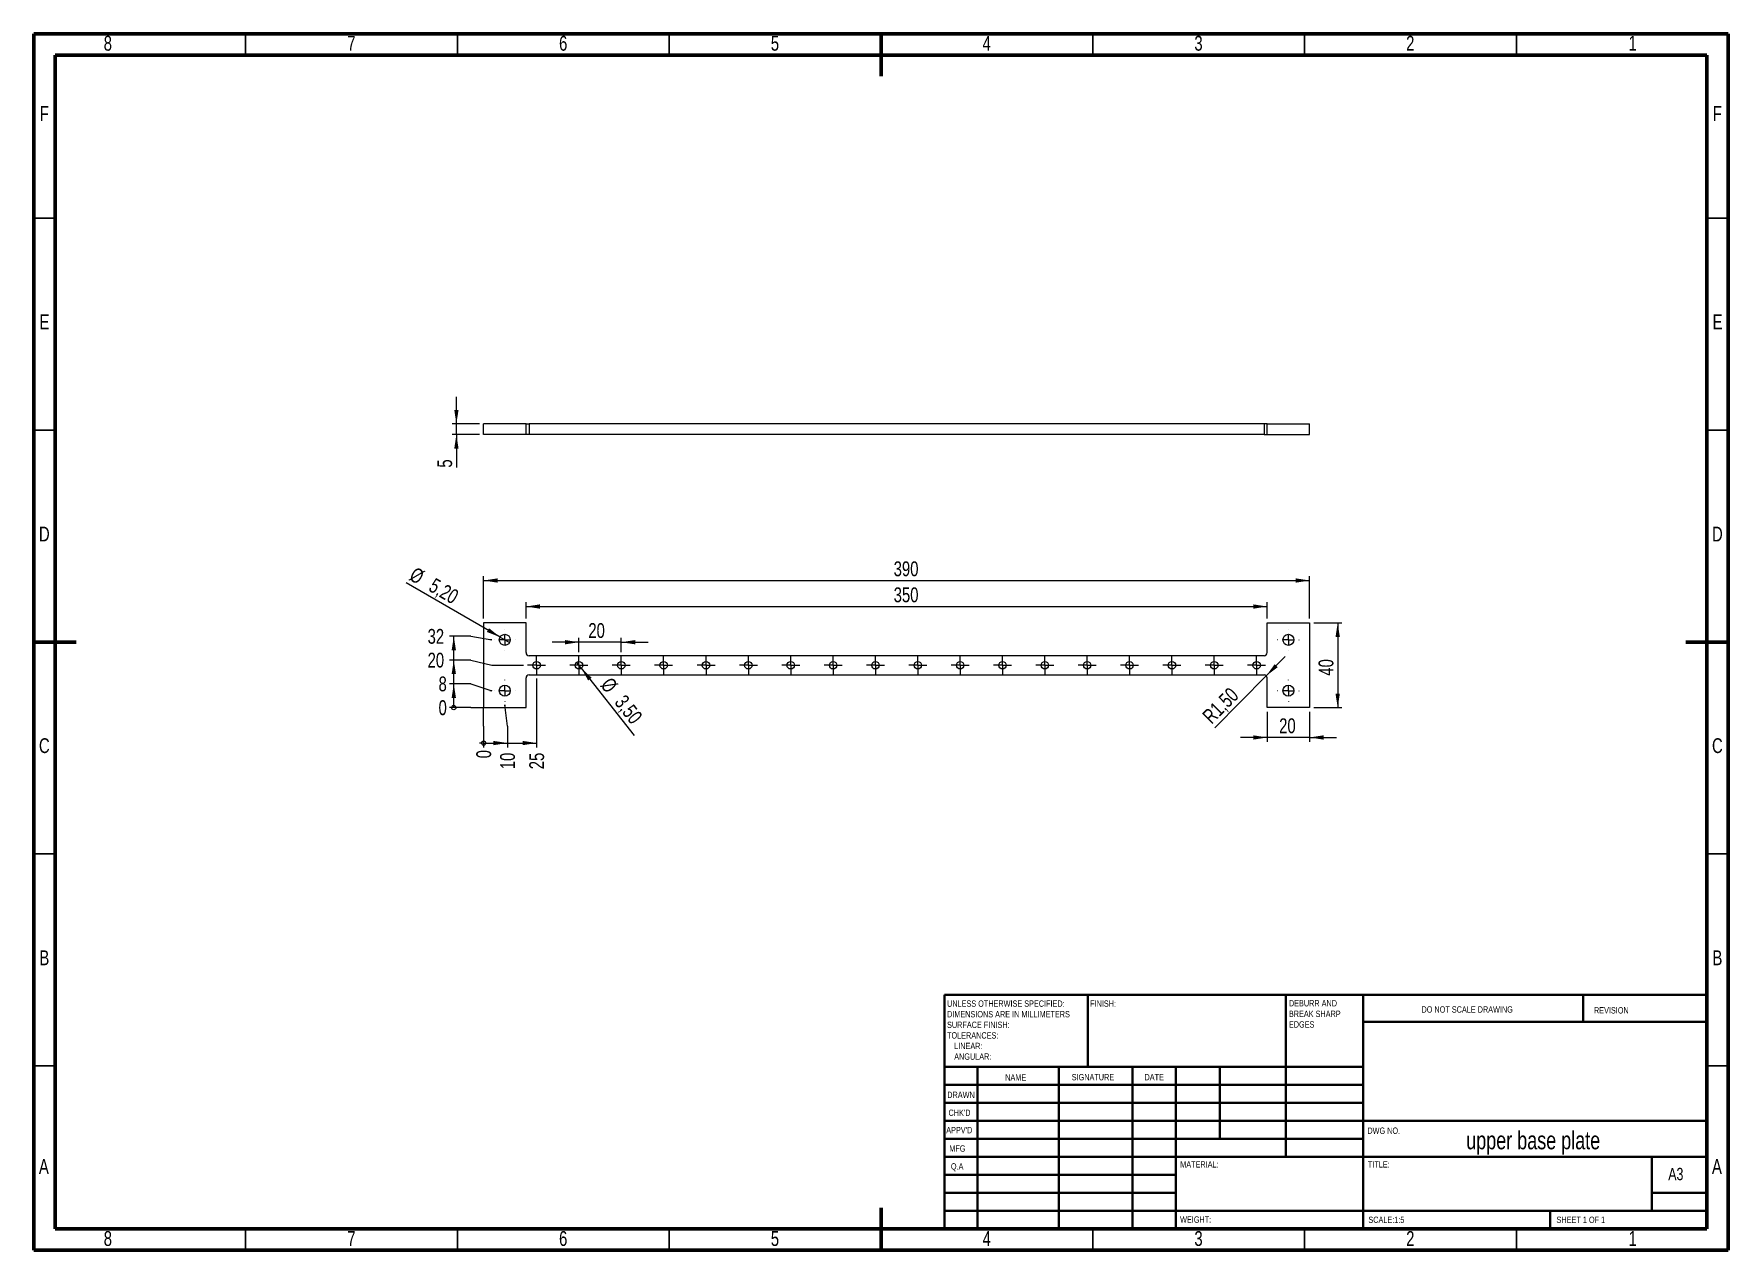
# Model space of a CAD drawing. Header units: millimetres. Extents: x 15 to 415, y 5 to 292.
import ezdxf

# ---------------------------------------------------------------- set-up
doc = ezdxf.new("R2010")
doc.units = ezdxf.units.MM
doc.styles.add('SLDTEXTSTYLE0', font='TXT', dxfattribs={"width": 0.75})
doc.styles.add('SLDTEXTSTYLE1', font='TXT', dxfattribs={"width": 0.686449})
doc.styles.add('SLDTEXTSTYLE2', font='TXT', dxfattribs={"width": 0.6875})
doc.dimstyles.new('SLDDIMSTYLE0', dxfattribs={"dimtxt": 3.5, "dimasz": 0.338667, "dimexe": 0, "dimexo": 0.0625, "dimgap": 0.875, "dimtad": 0, "dimtih": 1, "dimtoh": 1, "dimdec": 0, "dimlfac": 2, "dimrnd": 1e-09, "dimdsep": 46, "dimtxsty": 'SLDTEXTSTYLE0', "dimblk1": 'ORIGIN', "dimblk2": 'ORIGIN', "dimsah": 1, "dimcen": 0.09, "dimadec": 0, "dimazin": 2, "dimtfac": 1, "dimtdec": 0, "dimtofl": 0, "dimtmove": 0, "dimatfit": 3, "dimldrblk": 'ORIGIN', "dimfxl": 1, "dimfrac": 2, "dimtolj": 1, "dimtzin": 12, "dimarcsym": 0})
doc.dimstyles.new('SLDDIMSTYLE1', dxfattribs={"dimtxt": 3.5, "dimasz": 3.302, "dimexe": 0, "dimexo": 0.0625, "dimgap": 0.875, "dimtad": 0, "dimtih": 1, "dimtoh": 1, "dimlfac": 2, "dimrnd": 1e-09, "dimzin": 12, "dimdsep": 46, "dimtxsty": 'SLDTEXTSTYLE0', "dimsah": 1, "dimcen": 0.09, "dimadec": 0, "dimazin": 3, "dimtfac": 1, "dimtofl": 0, "dimtmove": 0, "dimatfit": 3, "dimfxl": 1, "dimfrac": 2, "dimtolj": 1, "dimtzin": 12, "dimarcsym": 0})
doc.dimstyles.new('SLDDIMSTYLE2', dxfattribs={"dimtxt": 3.5, "dimasz": 3.302, "dimexe": 0, "dimexo": 0.0625, "dimgap": 0.875, "dimtad": 1, "dimlfac": 2, "dimrnd": 1e-09, "dimzin": 12, "dimdsep": 46, "dimtxsty": 'SLDTEXTSTYLE0', "dimsah": 1, "dimcen": 0.09, "dimadec": 0, "dimazin": 3, "dimtfac": 1, "dimtofl": 0, "dimtmove": 0, "dimatfit": 3, "dimfxl": 1, "dimfrac": 2, "dimtolj": 1, "dimtzin": 12, "dimarcsym": 0})
doc.dimstyles.new('SLDDIMSTYLE3', dxfattribs={"dimtxt": 3.5, "dimasz": 3.302, "dimexe": 0, "dimexo": 0.0625, "dimgap": 0.875, "dimtad": 1, "dimlfac": 2, "dimrnd": 1e-09, "dimzin": 12, "dimdsep": 46, "dimtxsty": 'SLDTEXTSTYLE0', "dimsah": 1, "dimcen": 0.09, "dimadec": 0, "dimazin": 3, "dimtfac": 1, "dimtmove": 0, "dimatfit": 0, "dimfxl": 1, "dimfrac": 2, "dimtolj": 1, "dimtzin": 12, "dimarcsym": 0})
doc.dimstyles.new('SLDDIMSTYLE4', dxfattribs={"dimtxt": 3.5, "dimasz": 3.302, "dimexe": 0, "dimexo": 0.0625, "dimgap": 0.875, "dimtad": 1, "dimlfac": 2, "dimrnd": 1e-09, "dimzin": 12, "dimdsep": 46, "dimtxsty": 'SLDTEXTSTYLE0', "dimblk1": 'NONE', "dimsah": 1, "dimcen": 0, "dimadec": 0, "dimazin": 3, "dimtfac": 1, "dimtmove": 0, "dimatfit": 3, "dimldrblk": 'NONE', "dimfxl": 1, "dimfrac": 2, "dimtolj": 1, "dimtzin": 12, "dimarcsym": 0})
doc.dimstyles.new('SLDDIMSTYLE5', dxfattribs={"dimtxt": 3.5, "dimasz": 3.302, "dimexe": 0, "dimexo": 0.0625, "dimgap": 0.875, "dimtad": 1, "dimlfac": 2, "dimrnd": 1e-09, "dimzin": 12, "dimdsep": 46, "dimtxsty": 'SLDTEXTSTYLE0', "dimsah": 1, "dimcen": 0, "dimadec": 0, "dimazin": 3, "dimtfac": 1, "dimtofl": 0, "dimtmove": 1, "dimatfit": 3, "dimfxl": 1, "dimfrac": 2, "dimtolj": 1, "dimtzin": 12, "dimarcsym": 0})

# ---------------------------------------------------------------- blocks, each defined once
blk = doc.blocks.new('SW_NOTE_0')
at = {"color": 0, "linetype": 'Continuous', "lineweight": 0, "char_height": 1.5, "attachment_point": 1, "style": 'SLDTEXTSTYLE0'}
for s, insert in [('UNLESS OTHERWISE SPECIFIED:', (0, 1.93)), ('SURFACE FINISH:', (0, -3.07)), ('DIMENSIONS ARE IN MILLIMETERS', (0, -0.57)), ('TOLERANCES:', (0, -5.57)), ('ANGULAR:', (1.69, -10.57)), ('LINEAR:', (1.69, -8.07))]:
    blk.add_mtext(s, dxfattribs=dict(at, insert=insert))
blk = doc.blocks.new('SW_NOTE_1')
at = {"color": 0, "linetype": 'Continuous', "lineweight": 0, "char_height": 1.5, "attachment_point": 1, "style": 'SLDTEXTSTYLE0'}
for s, insert in [('DEBURR AND', (0, 1.93)), ('BREAK SHARP', (0, -0.57)), ('EDGES', (0, -3.07))]:
    blk.add_mtext(s, dxfattribs=dict(at, insert=insert))
blk = doc.blocks.new('_ORIGIN')
at = {"color": 0, "linetype": 'ByBlock', "lineweight": -2}
blk.add_line((0, 0), (-1, 0), dxfattribs=at)
blk.add_circle((0, 0), 0.5, dxfattribs=at)
blk = doc.blocks.new('_D')
at = {"color": 7, "linetype": 'Continuous', "lineweight": 0}
for q in [(121.19, 133.01), (121.19, 123.64)]:
    blk.add_line((121.19, 128.64), q, dxfattribs=at)
at = {"color": 7, "linetype": 'Continuous', "lineweight": 0, "xscale": 1.016, "yscale": 1.016}
blk.add_blockref('_ORIGIN', (121.19, 124.66, 0.05), dxfattribs=at)
at = {"color": 7, "linetype": 'Continuous', "lineweight": 0, "insert": (119.45, 121.05), "char_height": 3.5, "attachment_point": 1, "rotation": 90, "style": 'SLDTEXTSTYLE0'}
blk.add_mtext('0', dxfattribs=at)
blk = doc.blocks.new('_D_1')
at = {"color": 7, "linetype": 'Continuous', "lineweight": 0}
for p, q in [((126.8, 128.64), (126.19, 133.64)), ((126.19, 133.64), (126.19, 133.46)), ((126.8, 128.64), (126.8, 123.64)), ((121.19, 124.66), (126.8, 124.66))]:
    blk.add_line(p, q, dxfattribs=at)
blk.add_solid([(126.8, 124.66), (123.5, 125.16), (123.5, 124.15)], dxfattribs=at)
at = {"color": 7, "linetype": 'Continuous', "lineweight": 0, "insert": (125.07, 118.47), "char_height": 3.5, "attachment_point": 1, "rotation": 90, "style": 'SLDTEXTSTYLE0'}
blk.add_mtext('10', dxfattribs=at)
blk = doc.blocks.new('_D_2')
at = {"color": 7, "linetype": 'Continuous', "lineweight": 0}
for p, q in [((133.69, 139.89), (133.69, 123.64)), ((126.8, 124.66), (133.69, 124.66))]:
    blk.add_line(p, q, dxfattribs=at)
blk.add_solid([(133.69, 124.66), (130.39, 125.16), (130.39, 124.15)], dxfattribs=at)
at = {"color": 7, "linetype": 'Continuous', "lineweight": 0, "insert": (131.95, 118.47), "char_height": 3.5, "attachment_point": 1, "rotation": 90, "style": 'SLDTEXTSTYLE0'}
blk.add_mtext('25', dxfattribs=at)
blk = doc.blocks.new('_D_3')
at = {"color": 7, "linetype": 'Continuous', "lineweight": 0}
for q in [(113.13, 133.01), (121.19, 133.01)]:
    blk.add_line((118.13, 133.01), q, dxfattribs=at)
at = {"color": 7, "linetype": 'Continuous', "lineweight": 0, "xscale": 1.016, "yscale": 1.016}
blk.add_blockref('_ORIGIN', (114.14, 133.01, 0.05), dxfattribs=at)
at = {"color": 7, "linetype": 'Continuous', "lineweight": 0, "insert": (110.54, 134.75), "char_height": 3.5, "attachment_point": 1, "style": 'SLDTEXTSTYLE0'}
blk.add_mtext('0', dxfattribs=at)
blk = doc.blocks.new('_D_4')
at = {"color": 7, "linetype": 'Continuous', "lineweight": 0}
for p, q in [((118.13, 138.62), (113.13, 138.62)), ((114.14, 133.01), (114.14, 138.62)), ((118.13, 138.62), (123.13, 137.01)), ((123.13, 137.01), (122.64, 137.01))]:
    blk.add_line(p, q, dxfattribs=at)
blk.add_solid([(114.14, 138.62), (113.63, 135.32), (114.65, 135.32)], dxfattribs=at)
at = {"color": 7, "linetype": 'Continuous', "lineweight": 0, "insert": (110.54, 140.36), "char_height": 3.5, "attachment_point": 1, "style": 'SLDTEXTSTYLE0'}
blk.add_mtext('8', dxfattribs=at)
blk = doc.blocks.new('_D_5')
at = {"color": 7, "linetype": 'Continuous', "lineweight": 0}
for p, q in [((118.13, 144.24), (113.13, 144.24)), ((114.14, 138.62), (114.14, 144.24)), ((118.13, 144.24), (123.13, 143.01)), ((123.13, 143.01), (130.56, 143.01))]:
    blk.add_line(p, q, dxfattribs=at)
blk.add_solid([(114.14, 144.24), (113.63, 140.93), (114.65, 140.93)], dxfattribs=at)
at = {"color": 7, "linetype": 'Continuous', "lineweight": 0, "insert": (107.95, 145.97), "char_height": 3.5, "attachment_point": 1, "style": 'SLDTEXTSTYLE0'}
blk.add_mtext('20', dxfattribs=at)
blk = doc.blocks.new('_D_6')
at = {"color": 7, "linetype": 'Continuous', "lineweight": 0}
for p, q in [((118.13, 149.85), (113.13, 149.85)), ((114.14, 144.24), (114.14, 149.85)), ((118.13, 149.85), (123.13, 149.01)), ((123.13, 149.01), (122.64, 149.01))]:
    blk.add_line(p, q, dxfattribs=at)
blk.add_solid([(114.14, 149.85), (113.63, 146.55), (114.65, 146.55)], dxfattribs=at)
at = {"color": 7, "linetype": 'Continuous', "lineweight": 0, "insert": (107.95, 151.58), "char_height": 3.5, "attachment_point": 1, "style": 'SLDTEXTSTYLE0'}
blk.add_mtext('32', dxfattribs=at)
blk = doc.blocks.new('_D_7')
at = {"color": 7, "linetype": 'Continuous', "lineweight": 0}
for p, q in [((121.19, 154.01), (121.19, 164.01)), ((316.19, 154.01), (316.19, 164.01)), ((121.19, 163.01), (316.19, 163.01))]:
    blk.add_line(p, q, dxfattribs=at)
for points in [[(121.19, 163.01), (124.49, 162.5), (124.49, 163.52)], [(316.19, 163.01), (312.89, 163.52), (312.89, 162.5)]]:
    blk.add_solid(points, dxfattribs=at)
at = {"color": 7, "linetype": 'Continuous', "lineweight": 0, "insert": (217.99, 167.52), "char_height": 3.5, "attachment_point": 1, "style": 'SLDTEXTSTYLE0'}
blk.add_mtext('390', dxfattribs=at)
blk = doc.blocks.new('_D_8')
at = {"color": 7, "linetype": 'Continuous', "lineweight": 0}
for p, q in [((131.19, 154.01), (131.19, 157.87)), ((131.19, 156.87), (306.19, 156.87)), ((306.19, 154.01), (306.19, 157.87))]:
    blk.add_line(p, q, dxfattribs=at)
for points in [[(131.19, 156.87), (134.49, 156.36), (134.49, 157.38)], [(306.19, 156.87), (302.89, 157.38), (302.89, 156.36)]]:
    blk.add_solid(points, dxfattribs=at)
at = {"color": 7, "linetype": 'Continuous', "lineweight": 0, "insert": (217.99, 161.38), "char_height": 3.5, "attachment_point": 1, "style": 'SLDTEXTSTYLE0'}
blk.add_mtext('350', dxfattribs=at)
blk = doc.blocks.new('_D_9')
at = {"color": 7, "linetype": 'Continuous', "lineweight": 0}
for p, q in [((306.19, 132.01), (306.19, 124.97)), ((316.19, 132.01), (316.19, 124.97)), ((306.19, 125.97), (299.84, 125.97)), ((316.19, 125.97), (306.19, 125.97)), ((316.19, 125.97), (322.54, 125.97))]:
    blk.add_line(p, q, dxfattribs=at)
for points in [[(306.19, 125.97), (302.89, 126.48), (302.89, 125.46)], [(316.19, 125.97), (319.49, 125.46), (319.49, 126.48)]]:
    blk.add_solid(points, dxfattribs=at)
at = {"color": 7, "linetype": 'Continuous', "lineweight": 0, "insert": (309, 130.48), "char_height": 3.5, "attachment_point": 1, "style": 'SLDTEXTSTYLE0'}
blk.add_mtext('20', dxfattribs=at)
blk = doc.blocks.new('_D_10')
at = {"color": 7, "linetype": 'Continuous', "lineweight": 0}
for p, q in [((317.19, 153.01), (323.82, 153.01)), ((322.82, 153.01), (322.82, 133.01)), ((317.19, 133.01), (323.82, 133.01))]:
    blk.add_line(p, q, dxfattribs=at)
for points in [[(322.82, 153.01), (322.31, 149.71), (323.33, 149.71)], [(322.82, 133.01), (323.33, 136.31), (322.31, 136.31)]]:
    blk.add_solid(points, dxfattribs=at)
at = {"color": 7, "linetype": 'Continuous', "lineweight": 0, "insert": (318.31, 140.55), "char_height": 3.5, "attachment_point": 1, "rotation": 90, "style": 'SLDTEXTSTYLE0'}
blk.add_mtext('40', dxfattribs=at)
blk = doc.blocks.new('_D_11')
at = {"color": 7, "linetype": 'Continuous', "lineweight": 0}
for q in [(102.87, 162.47), (127.31, 148.36)]:
    blk.add_line((125.06, 149.66), q, dxfattribs=at)
blk.add_solid([(125.06, 149.66), (122.46, 151.75), (121.95, 150.87)], dxfattribs=at)
at = {"color": 7, "linetype": 'Continuous', "lineweight": 0, "char_height": 3.5, "attachment_point": 1, "rotation": 330, "style": 'SLDTEXTSTYLE0'}
for s, insert in [('%%c', (105.12, 166.36)), ('5,20', (109.71, 163.76))]:
    blk.add_mtext(s, dxfattribs=dict(at, insert=insert))
blk = doc.blocks.new('_NONE')
blk = doc.blocks.new('_D_12')
at = {"color": 7, "linetype": 'Continuous', "lineweight": 0}
for p, q in [((143.69, 148.45), (137.34, 148.45)), ((143.69, 146.14), (143.69, 149.45)), ((153.69, 148.45), (143.69, 148.45)), ((153.69, 146.14), (153.69, 149.45)), ((153.69, 148.45), (160.04, 148.45))]:
    blk.add_line(p, q, dxfattribs=at)
for points in [[(143.69, 148.45), (140.39, 148.96), (140.39, 147.94)], [(153.69, 148.45), (156.99, 147.94), (156.99, 148.96)]]:
    blk.add_solid(points, dxfattribs=at)
at = {"color": 7, "linetype": 'Continuous', "lineweight": 0, "insert": (145.9, 152.96), "char_height": 3.5, "attachment_point": 1, "style": 'SLDTEXTSTYLE0'}
blk.add_mtext('20', dxfattribs=at)
blk = doc.blocks.new('_D_13')
at = {"color": 7, "linetype": 'Continuous', "lineweight": 0}
for q in [(143.15, 143.7), (156.72, 126.45)]:
    blk.add_line((144.23, 142.33), q, dxfattribs=at)
blk.add_solid([(144.23, 142.33), (145.87, 139.42), (146.67, 140.05)], dxfattribs=at)
at = {"color": 7, "linetype": 'Continuous', "lineweight": 0, "char_height": 3.5, "attachment_point": 1, "rotation": 308.2102, "style": 'SLDTEXTSTYLE0'}
for s, insert in [('%%c', (151.36, 140.47)), ('3,50', (154.67, 136.35))]:
    blk.add_mtext(s, dxfattribs=dict(at, insert=insert))
blk = doc.blocks.new('_D_14')
at = {"color": 7, "linetype": 'Continuous', "lineweight": 0}
for q in [(310.44, 145.06), (293.78, 128.24)]:
    blk.add_line((305.97, 140.54), q, dxfattribs=at)
blk.add_solid([(305.97, 140.54), (308.65, 142.53), (307.93, 143.25)], dxfattribs=at)
at = {"color": 7, "linetype": 'Continuous', "lineweight": 0, "insert": (290.59, 131.43), "char_height": 3.5, "attachment_point": 1, "rotation": 45, "style": 'SLDTEXTSTYLE0'}
blk.add_mtext('R1,50', dxfattribs=at)
blk = doc.blocks.new('SW_CENTERMARKSYMBOL_0')
at = {"color": 0, "linetype": 'Continuous', "lineweight": 0}
for p, q in [((-2.5, 0), (-2.55, 0)), ((0, 0), (-1.25, 0)), ((0, 2.5), (0, 2.55)), ((0, 0), (0, 1.25)), ((0, 0), (0, -1.25)), ((0, 0), (1.25, 0)), ((2.5, 0), (2.55, 0)), ((0, -2.5), (0, -2.55))]:
    blk.add_line(p, q, dxfattribs=at)
blk = doc.blocks.new('SW_CENTERMARKSYMBOL_1')
at = {"color": 0, "linetype": 'Continuous', "lineweight": 0}
for p, q in [((-2.5, 0), (-2.55, 0)), ((0, 0), (-1.25, 0)), ((0, 2.5), (0, 2.55)), ((0, 0), (0, 1.25)), ((0, 0), (0, -1.25)), ((0, 0), (1.25, 0)), ((2.5, 0), (2.55, 0)), ((0, -2.5), (0, -2.55))]:
    blk.add_line(p, q, dxfattribs=at)
blk = doc.blocks.new('SW_CENTERMARKSYMBOL_2')
at = {"color": 0, "linetype": 'Continuous', "lineweight": 0}
for p, q in [((-1.25, 0), (-2.125, 0)), ((0, 0), (-1.25, 0)), ((0, 1.25), (0, 2.125)), ((0, 0), (0, 1.25)), ((0, 0), (0, -1.25)), ((0, 0), (1.25, 0)), ((1.25, 0), (2.125, 0)), ((0, -1.25), (0, -2.125))]:
    blk.add_line(p, q, dxfattribs=at)
blk = doc.blocks.new('SW_CENTERMARKSYMBOL_3')
at = {"color": 0, "linetype": 'Continuous', "lineweight": 0}
for p, q in [((-1.25, 0), (-2.125, 0)), ((0, 0), (-1.25, 0)), ((0, 1.25), (0, 2.125)), ((0, 0), (0, 1.25)), ((0, 0), (0, -1.25)), ((0, 0), (1.25, 0)), ((1.25, 0), (2.125, 0)), ((0, -1.25), (0, -2.125))]:
    blk.add_line(p, q, dxfattribs=at)
blk = doc.blocks.new('SW_CENTERMARKSYMBOL_4')
at = {"color": 0, "linetype": 'Continuous', "lineweight": 0}
for p, q in [((-1.25, 0), (-2.125, 0)), ((0, 0), (-1.25, 0)), ((0, 1.25), (0, 2.125)), ((0, 0), (0, 1.25)), ((0, 0), (0, -1.25)), ((0, 0), (1.25, 0)), ((1.25, 0), (2.125, 0)), ((0, -1.25), (0, -2.125))]:
    blk.add_line(p, q, dxfattribs=at)
blk = doc.blocks.new('SW_CENTERMARKSYMBOL_5')
at = {"color": 0, "linetype": 'Continuous', "lineweight": 0}
for p, q in [((-1.25, 0), (-2.125, 0)), ((0, 0), (-1.25, 0)), ((0, 1.25), (0, 2.125)), ((0, 0), (0, 1.25)), ((0, 0), (0, -1.25)), ((0, 0), (1.25, 0)), ((1.25, 0), (2.125, 0)), ((0, -1.25), (0, -2.125))]:
    blk.add_line(p, q, dxfattribs=at)
blk = doc.blocks.new('SW_CENTERMARKSYMBOL_6')
at = {"color": 0, "linetype": 'Continuous', "lineweight": 0}
for p, q in [((-1.25, 0), (-2.125, 0)), ((0, 0), (-1.25, 0)), ((0, 1.25), (0, 2.125)), ((0, 0), (0, 1.25)), ((0, 0), (0, -1.25)), ((0, 0), (1.25, 0)), ((1.25, 0), (2.125, 0)), ((0, -1.25), (0, -2.125))]:
    blk.add_line(p, q, dxfattribs=at)
blk = doc.blocks.new('SW_CENTERMARKSYMBOL_7')
at = {"color": 0, "linetype": 'Continuous', "lineweight": 0}
for p, q in [((-1.25, 0), (-2.125, 0)), ((0, 0), (-1.25, 0)), ((0, 1.25), (0, 2.125)), ((0, 0), (0, 1.25)), ((0, 0), (0, -1.25)), ((0, 0), (1.25, 0)), ((1.25, 0), (2.125, 0)), ((0, -1.25), (0, -2.125))]:
    blk.add_line(p, q, dxfattribs=at)
blk = doc.blocks.new('SW_CENTERMARKSYMBOL_8')
at = {"color": 0, "linetype": 'Continuous', "lineweight": 0}
for p, q in [((-1.25, 0), (-2.125, 0)), ((0, 0), (-1.25, 0)), ((0, 1.25), (0, 2.125)), ((0, 0), (0, 1.25)), ((0, 0), (0, -1.25)), ((0, 0), (1.25, 0)), ((1.25, 0), (2.125, 0)), ((0, -1.25), (0, -2.125))]:
    blk.add_line(p, q, dxfattribs=at)
blk = doc.blocks.new('SW_CENTERMARKSYMBOL_9')
at = {"color": 0, "linetype": 'Continuous', "lineweight": 0}
for p, q in [((-1.25, 0), (-2.125, 0)), ((0, 0), (-1.25, 0)), ((0, 1.25), (0, 2.125)), ((0, 0), (0, 1.25)), ((0, 0), (0, -1.25)), ((0, 0), (1.25, 0)), ((1.25, 0), (2.125, 0)), ((0, -1.25), (0, -2.125))]:
    blk.add_line(p, q, dxfattribs=at)
blk = doc.blocks.new('SW_CENTERMARKSYMBOL_10')
at = {"color": 0, "linetype": 'Continuous', "lineweight": 0}
for p, q in [((-1.25, 0), (-2.125, 0)), ((0, 0), (-1.25, 0)), ((0, 1.25), (0, 2.125)), ((0, 0), (0, 1.25)), ((0, 0), (0, -1.25)), ((0, 0), (1.25, 0)), ((1.25, 0), (2.125, 0)), ((0, -1.25), (0, -2.125))]:
    blk.add_line(p, q, dxfattribs=at)
blk = doc.blocks.new('SW_CENTERMARKSYMBOL_11')
at = {"color": 0, "linetype": 'Continuous', "lineweight": 0}
for p, q in [((-2.5, 0), (-2.55, 0)), ((0, 0), (-1.25, 0)), ((0, 2.5), (0, 2.55)), ((0, 0), (0, 1.25)), ((0, 0), (0, -1.25)), ((0, 0), (1.25, 0)), ((2.5, 0), (2.55, 0)), ((0, -2.5), (0, -2.55))]:
    blk.add_line(p, q, dxfattribs=at)
blk = doc.blocks.new('SW_CENTERMARKSYMBOL_12')
at = {"color": 0, "linetype": 'Continuous', "lineweight": 0}
for p, q in [((-2.5, 0), (-2.55, 0)), ((0, 0), (-1.25, 0)), ((0, 2.5), (0, 2.55)), ((0, 0), (0, 1.25)), ((0, 0), (0, -1.25)), ((0, 0), (1.25, 0)), ((2.5, 0), (2.55, 0)), ((0, -2.5), (0, -2.55))]:
    blk.add_line(p, q, dxfattribs=at)
blk = doc.blocks.new('SW_CENTERMARKSYMBOL_13')
at = {"color": 0, "linetype": 'Continuous', "lineweight": 0}
for p, q in [((-1.25, 0), (-2.125, 0)), ((0, 0), (-1.25, 0)), ((0, 1.25), (0, 2.125)), ((0, 0), (0, 1.25)), ((0, 0), (0, -1.25)), ((0, 0), (1.25, 0)), ((1.25, 0), (2.125, 0)), ((0, -1.25), (0, -2.125))]:
    blk.add_line(p, q, dxfattribs=at)
blk = doc.blocks.new('SW_CENTERMARKSYMBOL_14')
at = {"color": 0, "linetype": 'Continuous', "lineweight": 0}
for p, q in [((-1.25, 0), (-2.125, 0)), ((0, 0), (-1.25, 0)), ((0, 1.25), (0, 2.125)), ((0, 0), (0, 1.25)), ((0, 0), (0, -1.25)), ((0, 0), (1.25, 0)), ((1.25, 0), (2.125, 0)), ((0, -1.25), (0, -2.125))]:
    blk.add_line(p, q, dxfattribs=at)
blk = doc.blocks.new('SW_CENTERMARKSYMBOL_15')
at = {"color": 0, "linetype": 'Continuous', "lineweight": 0}
for p, q in [((-1.25, 0), (-2.125, 0)), ((0, 0), (-1.25, 0)), ((0, 1.25), (0, 2.125)), ((0, 0), (0, 1.25)), ((0, 0), (0, -1.25)), ((0, 0), (1.25, 0)), ((1.25, 0), (2.125, 0)), ((0, -1.25), (0, -2.125))]:
    blk.add_line(p, q, dxfattribs=at)
blk = doc.blocks.new('SW_CENTERMARKSYMBOL_16')
at = {"color": 0, "linetype": 'Continuous', "lineweight": 0}
for p, q in [((-1.25, 0), (-2.125, 0)), ((0, 0), (-1.25, 0)), ((0, 1.25), (0, 2.125)), ((0, 0), (0, 1.25)), ((0, 0), (0, -1.25)), ((0, 0), (1.25, 0)), ((1.25, 0), (2.125, 0)), ((0, -1.25), (0, -2.125))]:
    blk.add_line(p, q, dxfattribs=at)
blk = doc.blocks.new('SW_CENTERMARKSYMBOL_17')
at = {"color": 0, "linetype": 'Continuous', "lineweight": 0}
for p, q in [((-1.25, 0), (-2.125, 0)), ((0, 0), (-1.25, 0)), ((0, 1.25), (0, 2.125)), ((0, 0), (0, 1.25)), ((0, 0), (0, -1.25)), ((0, 0), (1.25, 0)), ((1.25, 0), (2.125, 0)), ((0, -1.25), (0, -2.125))]:
    blk.add_line(p, q, dxfattribs=at)
blk = doc.blocks.new('SW_CENTERMARKSYMBOL_18')
at = {"color": 0, "linetype": 'Continuous', "lineweight": 0}
for p, q in [((-1.25, 0), (-2.125, 0)), ((0, 0), (-1.25, 0)), ((0, 1.25), (0, 2.125)), ((0, 0), (0, 1.25)), ((0, 0), (0, -1.25)), ((0, 0), (1.25, 0)), ((1.25, 0), (2.125, 0)), ((0, -1.25), (0, -2.125))]:
    blk.add_line(p, q, dxfattribs=at)
blk = doc.blocks.new('SW_CENTERMARKSYMBOL_19')
at = {"color": 0, "linetype": 'Continuous', "lineweight": 0}
for p, q in [((-1.25, 0), (-2.125, 0)), ((0, 0), (-1.25, 0)), ((0, 1.25), (0, 2.125)), ((0, 0), (0, 1.25)), ((0, 0), (0, -1.25)), ((0, 0), (1.25, 0)), ((1.25, 0), (2.125, 0)), ((0, -1.25), (0, -2.125))]:
    blk.add_line(p, q, dxfattribs=at)
blk = doc.blocks.new('SW_CENTERMARKSYMBOL_20')
at = {"color": 0, "linetype": 'Continuous', "lineweight": 0}
for p, q in [((-1.25, 0), (-2.125, 0)), ((0, 0), (-1.25, 0)), ((0, 1.25), (0, 2.125)), ((0, 0), (0, 1.25)), ((0, 0), (0, -1.25)), ((0, 0), (1.25, 0)), ((1.25, 0), (2.125, 0)), ((0, -1.25), (0, -2.125))]:
    blk.add_line(p, q, dxfattribs=at)
blk = doc.blocks.new('SW_CENTERMARKSYMBOL_21')
at = {"color": 0, "linetype": 'Continuous', "lineweight": 0}
for p, q in [((-1.25, 0), (-2.125, 0)), ((0, 0), (-1.25, 0)), ((0, 1.25), (0, 2.125)), ((0, 0), (0, 1.25)), ((0, 0), (0, -1.25)), ((0, 0), (1.25, 0)), ((1.25, 0), (2.125, 0)), ((0, -1.25), (0, -2.125))]:
    blk.add_line(p, q, dxfattribs=at)
blk = doc.blocks.new('_D_15')
at = {"color": 7, "linetype": 'Continuous', "lineweight": 0}
for p, q in [((114.75, 199.97), (114.75, 206.32)), ((120.19, 199.97), (113.75, 199.97)), ((120.19, 197.47), (113.75, 197.47)), ((114.75, 197.47), (114.75, 199.97)), ((114.75, 197.47), (114.75, 189.65))]:
    blk.add_line(p, q, dxfattribs=at)
for points in [[(114.75, 199.97), (115.26, 203.27), (114.25, 203.27)], [(114.75, 197.47), (114.25, 194.16), (115.26, 194.16)]]:
    blk.add_solid(points, dxfattribs=at)
at = {"color": 7, "linetype": 'Continuous', "lineweight": 0, "insert": (110.24, 189.65), "char_height": 3.5, "attachment_point": 1, "rotation": 90, "style": 'SLDTEXTSTYLE0'}
blk.add_mtext('5', dxfattribs=at)

msp = doc.modelspace()

# ---------------------------------------------------------------- linework, layer by layer
at = {"color": 7, "linetype": 'Continuous', "lineweight": 60}
for p, q in [((15, 292), (415, 292)), ((15, 5), (15, 292)), ((215, 292), (215, 282)), ((415, 292), (415, 5)), ((20, 287), (410, 287)), ((20, 10), (20, 287)), ((410, 287), (410, 10)), ((15, 148.5), (25, 148.5)), ((415, 148.5), (405, 148.5)), ((410, 65.25), (410, 10)), ((215, 5), (215, 15)), ((410, 10), (20, 10)), ((410, 10), (222.8, 10)), ((415, 5), (15, 5))]:
    msp.add_line(p, q, dxfattribs=at)
at = {"color": 7, "linetype": 'Continuous', "lineweight": 30}
for p, q in [((65, 292), (65, 287)), ((115, 292), (115, 287)), ((165, 292), (165, 287)), ((265, 292), (265, 287)), ((315, 292), (315, 287)), ((365, 292), (365, 287)), ((15, 248.5), (20, 248.5)), ((415, 248.5), (410, 248.5)), ((15, 198.5), (20, 198.5)), ((415, 198.5), (410, 198.5)), ((15, 98.5), (20, 98.5)), ((415, 98.5), (410, 98.5)), ((15, 48.5), (20, 48.5)), ((415, 48.5), (410, 48.5)), ((65, 5), (65, 10)), ((115, 5), (115, 10)), ((165, 5), (165, 10)), ((265, 5), (265, 10)), ((315, 5), (315, 10)), ((365, 5), (365, 10))]:
    msp.add_line(p, q, dxfattribs=at)
at = {"color": 7, "linetype": 'Continuous', "lineweight": 15}
for p, q in [((121.1871, 197.4668), (121.1871, 199.9668)), ((131.1871, 199.9668), (121.1871, 199.9668)), ((131.1871, 197.4668), (121.1871, 197.4668)), ((131.1871, 197.4668), (131.1871, 199.9668)), ((131.1871, 199.9668), (131.9371, 199.9668)), ((131.9371, 197.4668), (131.1871, 197.4668)), ((131.9371, 199.9668), (131.9371, 197.4668)), ((305.4371, 199.9668), (131.9371, 199.9668)), ((305.4371, 197.4668), (131.9371, 197.4668)), ((305.4371, 199.9668), (305.4371, 197.4668)), ((306.1871, 199.9668), (305.4371, 199.9668)), ((305.4371, 197.4668), (306.1871, 197.4668)), ((306.1871, 197.4668), (306.1871, 199.9668)), ((306.1871, 199.9668), (316.1871, 199.9668)), ((306.1871, 197.4668), (316.1871, 197.4668)), ((316.1871, 197.4668), (316.1871, 199.9668)), ((121.1871, 153.013), (121.1871, 133.013)), ((131.1871, 153.013), (121.1871, 153.013)), ((131.1871, 146.013), (131.1871, 153.013)), ((306.1871, 146.013), (306.1871, 153.013)), ((306.1871, 153.013), (316.1871, 153.013)), ((316.1871, 153.013), (316.1871, 133.013)), ((305.4371, 145.263), (131.9371, 145.263)), ((131.1871, 133.013), (131.1871, 140.013)), ((131.9371, 140.763), (305.4371, 140.763)), ((306.1871, 133.013), (306.1871, 140.013)), ((121.1871, 133.013), (131.1871, 133.013)), ((316.1871, 133.013), (306.1871, 133.013))]:
    msp.add_line(p, q, dxfattribs=at)
at = {"color": 7, "linetype": 'Continuous', "lineweight": 40}
for p, q in [((230, 65.25), (410, 65.25)), ((230, 65.25), (230, 10)), ((263.8, 48.25), (263.8, 65.25)), ((310.6, 65.25), (310.6, 27)), ((328.8, 65.25), (328.8, 10)), ((380.8, 58.875), (380.8, 65.25)), ((410, 58.875), (328.8, 58.875)), ((328.8, 48.25), (230, 48.25)), ((237.8, 48.25), (237.8, 10)), ((256.991, 48.25), (256.991, 10)), ((274.3989, 48.25), (274.3989, 10)), ((284.6, 10), (284.6, 48.25)), ((295, 31.25), (295, 48.25)), ((328.8, 44), (230, 44)), ((328.8, 39.75), (230, 39.75)), ((410, 35.5), (230, 35.5)), ((328.8, 31.25), (230, 31.25)), ((284.6, 27), (230, 27)), ((284.6, 27), (410, 27)), ((397, 14.25), (397, 27)), ((284.6, 22.7499), (230, 22.7499)), ((284.6, 18.5), (230, 18.5)), ((410, 18.5), (397, 18.5)), ((230, 14.25), (410, 14.25)), ((373, 10), (373, 14.25))]:
    msp.add_line(p, q, dxfattribs=at)
at = {"color": 7, "linetype": 'Continuous', "lineweight": 15}
for centre, radius in [((126.1871, 149.013), 1.3), ((311.1871, 149.013), 1.3), ((133.6871, 143.013), 0.875), ((143.6871, 143.013), 0.875), ((153.6871, 143.013), 0.875), ((163.6871, 143.013), 0.875), ((173.6871, 143.013), 0.875), ((183.6871, 143.013), 0.875), ((193.6871, 143.013), 0.875), ((203.6871, 143.013), 0.875), ((213.6871, 143.013), 0.875), ((223.6871, 143.013), 0.875), ((233.6871, 143.013), 0.875), ((243.6871, 143.013), 0.875), ((253.6871, 143.013), 0.875), ((263.6871, 143.013), 0.875), ((273.6871, 143.013), 0.875), ((283.6871, 143.013), 0.875), ((293.6871, 143.013), 0.875), ((303.6871, 143.013), 0.875), ((126.1871, 137.013), 1.3), ((311.1871, 137.013), 1.3)]:
    msp.add_circle(centre, radius, dxfattribs=at)
for centre, start, end in [((131.9371, 146.013), 180, 270), ((305.4371, 146.013), 270, 0), ((131.9371, 140.013), 90, 180), ((305.4371, 140.013), 0, 90)]:
    msp.add_arc(centre, 0.75, start, end, dxfattribs=at)

# ---------------------------------------------------------------- block references
at = {"color": 7, "linetype": 'Continuous', "lineweight": 0}
for name, p in [('SW_CENTERMARKSYMBOL_0', (126.1871, 149.013)), ('SW_CENTERMARKSYMBOL_11', (311.1871, 149.013)), ('SW_CENTERMARKSYMBOL_10', (133.6871, 143.013)), ('SW_CENTERMARKSYMBOL_6', (143.6871, 143.013)), ('SW_CENTERMARKSYMBOL_7', (153.6871, 143.013)), ('SW_CENTERMARKSYMBOL_8', (163.6871, 143.013)), ('SW_CENTERMARKSYMBOL_9', (173.6871, 143.013)), ('SW_CENTERMARKSYMBOL_4', (183.6871, 143.013)), ('SW_CENTERMARKSYMBOL_5', (193.6871, 143.013)), ('SW_CENTERMARKSYMBOL_2', (203.6871, 143.013)), ('SW_CENTERMARKSYMBOL_3', (213.6871, 143.013)), ('SW_CENTERMARKSYMBOL_14', (223.6871, 143.013)), ('SW_CENTERMARKSYMBOL_13', (233.6871, 143.013)), ('SW_CENTERMARKSYMBOL_16', (243.6871, 143.013)), ('SW_CENTERMARKSYMBOL_15', (253.6871, 143.013)), ('SW_CENTERMARKSYMBOL_20', (263.6871, 143.013)), ('SW_CENTERMARKSYMBOL_19', (273.6871, 143.013)), ('SW_CENTERMARKSYMBOL_18', (283.6871, 143.013)), ('SW_CENTERMARKSYMBOL_17', (293.6871, 143.013)), ('SW_CENTERMARKSYMBOL_21', (303.6871, 143.013)), ('SW_CENTERMARKSYMBOL_1', (126.1871, 137.013)), ('SW_CENTERMARKSYMBOL_12', (311.1871, 137.013)), ('SW_NOTE_1', (311.3092, 62.0695)), ('SW_NOTE_0', (230.5937, 61.9874))]:
    msp.add_blockref(name, p, dxfattribs=at)

# ---------------------------------------------------------------- texts
for s, insert, char_height, attachment_point, style in [('8', (32.4648, 291.5383), 3.5, 2, 'SLDTEXTSTYLE0'), ('7', (89.9648, 291.5383), 3.5, 2, 'SLDTEXTSTYLE0'), ('6', (139.9648, 291.5383), 3.5, 2, 'SLDTEXTSTYLE0'), ('5', (189.9648, 291.5383), 3.5, 2, 'SLDTEXTSTYLE0'), ('4', (239.9648, 291.5383), 3.5, 2, 'SLDTEXTSTYLE0'), ('3', (289.9648, 291.5383), 3.5, 2, 'SLDTEXTSTYLE0'), ('2', (339.9648, 291.5383), 3.5, 2, 'SLDTEXTSTYLE0'), ('1', (392.4648, 291.5383), 3.5, 2, 'SLDTEXTSTYLE0'), ('F', (17.4635, 274.9793), 3.5, 2, 'SLDTEXTSTYLE0'), ('F', (412.4635, 274.9793), 3.5, 2, 'SLDTEXTSTYLE0'), ('E', (17.5061, 225.7883), 3.5, 2, 'SLDTEXTSTYLE0'), ('E', (412.5061, 225.7883), 3.5, 2, 'SLDTEXTSTYLE0'), ('D', (17.4599, 175.7293), 3.5, 2, 'SLDTEXTSTYLE0'), ('D', (412.4599, 175.7293), 3.5, 2, 'SLDTEXTSTYLE0'), ('C', (17.4635, 125.7883), 3.5, 2, 'SLDTEXTSTYLE0'), ('C', (412.4635, 125.7883), 3.5, 2, 'SLDTEXTSTYLE0'), ('B', (17.4733, 75.7293), 3.5, 2, 'SLDTEXTSTYLE0'), ('B', (412.4733, 75.7293), 3.5, 2, 'SLDTEXTSTYLE0'), ('FINISH:', (264.3713, 63.9193), 1.5, 1, 'SLDTEXTSTYLE0'), ('DO NOT SCALE DRAWING', (342.6146, 62.533), 1.5, 1, 'SLDTEXTSTYLE0'), ('REVISION', (383.3276, 62.3349), 1.5, 1, 'SLDTEXTSTYLE0'), ('NAME', (244.3222, 46.5015), 1.5, 1, 'SLDTEXTSTYLE0'), ('SIGNATURE', (260.0336, 46.5618), 1.5, 1, 'SLDTEXTSTYLE0'), ('DATE', (277.2147, 46.5762), 1.5, 1, 'SLDTEXTSTYLE0'), ('DRAWN', (230.6434, 42.3848), 1.5, 1, 'SLDTEXTSTYLE1'), ("CHK'D", (230.9392, 38.1619), 1.5, 1, 'SLDTEXTSTYLE0'), ("APPV'D", (230.4017, 34.0659), 1.5, 1, 'SLDTEXTSTYLE0'), ('DWG NO.', (329.832, 33.93), 1.5, 1, 'SLDTEXTSTYLE0'), ('upper base plate', (368.9865, 33.019), 4.233333, 2, 'SLDTEXTSTYLE0'), ('MFG', (231.124, 29.7158), 1.5, 1, 'SLDTEXTSTYLE0'), ('A', (17.3602, 26.4793), 3.5, 2, 'SLDTEXTSTYLE0'), ('Q.A', (231.509, 25.5047), 1.5, 1, 'SLDTEXTSTYLE0'), ('MATERIAL:', (285.6459, 25.9861), 1.5, 1, 'SLDTEXTSTYLE0'), ('TITLE:', (329.953, 25.9861), 1.5, 1, 'SLDTEXTSTYLE0'), ('A3', (400.8712, 24.4064), 2.91042, 1, 'SLDTEXTSTYLE0'), ('A', (412.3602, 26.4793), 3.5, 2, 'SLDTEXTSTYLE0'), ('WEIGHT:', (285.6178, 12.9493), 1.4986, 1, 'SLDTEXTSTYLE0'), ('SCALE:1:5', (330.074, 12.9001), 1.5, 1, 'SLDTEXTSTYLE0'), ('SHEET 1 OF 1', (374.4783, 12.9001), 1.5, 1, 'SLDTEXTSTYLE2'), ('8', (32.4648, 9.4793), 3.5, 2, 'SLDTEXTSTYLE0'), ('7', (89.9648, 9.4793), 3.5, 2, 'SLDTEXTSTYLE0'), ('6', (139.9648, 9.4793), 3.5, 2, 'SLDTEXTSTYLE0'), ('5', (189.9648, 9.4793), 3.5, 2, 'SLDTEXTSTYLE0'), ('4', (239.9648, 9.4793), 3.5, 2, 'SLDTEXTSTYLE0'), ('3', (289.9648, 9.4793), 3.5, 2, 'SLDTEXTSTYLE0'), ('2', (339.9648, 9.4793), 3.5, 2, 'SLDTEXTSTYLE0'), ('1', (392.4648, 9.4793), 3.5, 2, 'SLDTEXTSTYLE0')]:
    msp.add_mtext(s, dxfattribs=dict(at, insert=insert, char_height=char_height, attachment_point=attachment_point, style=style))

# ---------------------------------------------------------------- dimensions: what is measured, and where the dimension line sits
for base, p1, p2, picture, middle in [((114.7547, 199.9668), (121.1871, 197.4668), (121.1871, 199.9668), '_D_15', (114.7547, 190.939)), ((322.8215, 133.013), (316.1871, 153.013), (316.1871, 133.013), '_D_10', (322.8215, 143.1318))]:
    dim = msp.add_linear_dim(base=base, p1=p1, p2=p2, angle=90, dimstyle='SLDDIMSTYLE3', dxfattribs=at)
    dim.commit()
    dim.dimension.update_dxf_attribs({"geometry": picture, "text_midpoint": middle, "dimtype": 160})
for p1, p2, picture, middle in [((127.3129, 148.363), (125.0612, 149.663), '_D_11', (108.9098, 158.988)), ((143.1458, 143.7005), (144.2283, 142.3255), '_D_13', (152.4594, 131.8694))]:
    dim = msp.add_diameter_dim_2p(p1=p1, p2=p2, dimstyle='SLDDIMSTYLE4', dxfattribs=at)
    dim.commit()
    dim.dimension.update_dxf_attribs({"geometry": picture, "text_midpoint": middle, "dimtype": 163})
for base, p1, p2, dimstyle, picture, middle in [((316.1871, 163.013), (121.1871, 153.013), (316.1871, 153.013), 'SLDDIMSTYLE2', '_D_7', (221.8697, 163.013)), ((306.1871, 156.8679), (131.1871, 153.013), (306.1871, 153.013), 'SLDDIMSTYLE2', '_D_8', (221.8697, 156.8679)), ((143.6871, 148.4485), (153.6871, 145.138), (143.6871, 145.138), 'SLDDIMSTYLE3', '_D_12', (148.4868, 148.4485)), ((306.1871, 125.969), (316.1871, 133.013), (306.1871, 133.013), 'SLDDIMSTYLE3', '_D_9', (311.5839, 125.969))]:
    dim = msp.add_linear_dim(base=base, p1=p1, p2=p2, dimstyle=dimstyle, dxfattribs=at)
    dim.commit()
    dim.dimension.update_dxf_attribs({"geometry": picture, "text_midpoint": middle, "dimtype": 160})
for feature_location, offset, dtype, origin, dimstyle, picture, middle in [((123.6371, 149.013, 0.05), (-10.5117, 0.8354), 0, (121.1871, 133.013, 0.05), 'SLDDIMSTYLE1', '_D_6', (110.5392, 149.8484)), ((131.5621, 143.013, 0.05), (-18.4367, 1.2236), 0, (121.1871, 133.013, 0.05), 'SLDDIMSTYLE1', '_D_5', (110.5392, 144.2366)), ((123.6371, 137.013, 0.05), (-10.5117, 1.6118), 0, (121.1871, 133.013, 0.05), 'SLDDIMSTYLE1', '_D_4', (111.8323, 138.6248)), ((133.6871, 140.888, 0.05), (0, -17.2484), 1, (121.1871, 133.013, 0.05), 'SLDDIMSTYLE1', '_D_2', (133.6871, 121.0535)), ((121.1870542628, 133.0129808466, 0.05), (-8.0617012243, 0), 0, (121.1870542628, 133.0129808466, 0.05), 'SLDDIMSTYLE0', '_D_3', (111.8322974417, 133.0129808466)), ((121.1870542628, 133.0129808466, 0.05), (0, -9.3734043938), 1, (121.1870542628, 133.0129808466, 0.05), 'SLDDIMSTYLE0', '_D', (121.1870542628, 122.3465208561)), ((126.1871, 134.463, 0.05), (0.6118, -10.8234), 1, (121.1871, 133.013, 0.05), 'SLDDIMSTYLE1', '_D_1', (126.7989, 121.0535))]:
    dim = msp.add_ordinate_dim(feature_location=feature_location, offset=offset, dtype=dtype, origin=origin, dimstyle=dimstyle, dxfattribs=at)
    dim.commit()
    dim.dimension.update_dxf_attribs({"geometry": picture, "text_midpoint": middle})
dim = msp.add_radius_dim(center=(305.4371, 140.013), mpoint=(305.9674, 140.5433), dimstyle='SLDDIMSTYLE5', dxfattribs=at)
dim.commit()
dim.dimension.update_dxf_attribs({"geometry": '_D_14', "text_midpoint": (297.689, 132.2649), "dimtype": 164})

doc.saveas('drawing.dxf')
